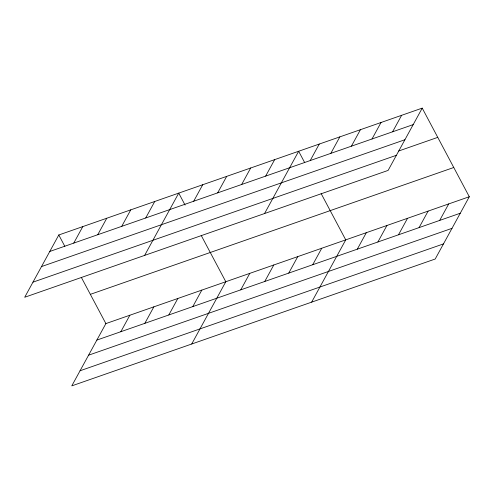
<?xml version="1.0" encoding="UTF-8"?>
<svg xmlns="http://www.w3.org/2000/svg" width="494" height="494" viewBox="0 0 494 494"><rect width="100%" height="100%" fill="white"/><g stroke="black" fill="none" stroke-linecap="round" stroke-linejoin="round"><path stroke-width="0.74" d="M422.222 108.124L58.798 234.977L24.7 297.264L388.117 170.405L422.222 108.124L469.3 196.736L435.202 259.023L71.778 385.876L105.883 323.595L469.3 196.736M73.754 243.097L82.782 226.61M97.744 234.724L106.772 218.237M121.728 226.351L130.756 209.864M145.711 217.978L154.739 201.49M144.631 255.398L178.729 193.117L185.083 205.078M120.839 331.709L129.866 315.221M193.685 201.237L202.713 184.744M144.822 323.335L153.85 306.848M217.669 192.864L226.697 176.37M168.806 314.968L177.84 298.475M241.659 184.49L250.686 167.997M192.796 306.595L201.824 290.102M265.642 176.117L274.67 159.63M191.709 344.015L225.807 281.728L201.225 235.459M264.556 213.538L298.654 151.257L304.656 162.551M310.22 160.556L319.248 144.069M240.763 289.848L249.797 273.355M330.813 153.368L339.841 136.875M264.753 281.475L273.781 264.988M351.407 146.181L360.435 129.687M288.737 273.102L297.765 256.614M372.001 138.993L381.028 122.5M312.721 264.728L321.755 248.241M392.594 131.805L401.628 115.312M311.64 302.149L345.738 239.868L321.156 193.599M357.304 249.167L366.332 232.68M377.898 241.98L386.926 225.492M398.491 234.792L407.519 218.305M419.085 227.604L428.113 211.111M439.679 220.417L448.706 203.923M49.77 251.471L413.188 124.612M41.496 266.581L404.919 139.728M398.701 150.997L437.758 137.369M32.974 282.154L396.392 155.295M90.346 294.35L453.764 167.497M96.855 340.082L460.272 213.229M88.58 355.192L451.998 228.339M80.053 370.766L443.476 243.906M58.798 234.977L64.8 246.278M81.294 277.319L105.883 323.595"/></g></svg>
